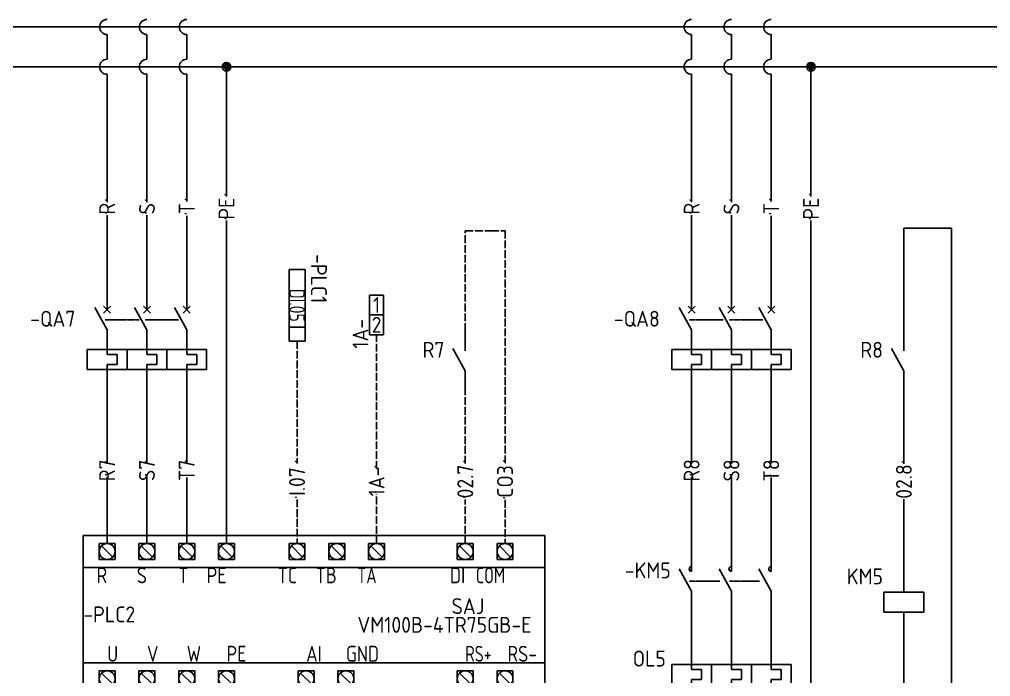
# Model space of a CAD drawing. Header units: millimetres. Extents: x 67033 to 212947, y 35102 to 335921.
# Drawn here: x 78043 to 79534, y 167811 to 168821 of the extents above; entities that cross this region are included whole.
import ezdxf
from ezdxf.enums import TextEntityAlignment as Align

# ---------------------------------------------------------------- set-up
doc = ezdxf.new("R2010")
doc.units = ezdxf.units.MM
doc.linetypes.add('ACAD_ISO02W100', pattern=[15, 12, -3])
doc.linetypes.add('DASHED', pattern=[0.75, 0.5, -0.25])
for name, color, linetype in [('LINK', 9, 'DASHED'), ('MISC', 2, 'Continuous'), ('RED_2.5mm^2', 1, 'Continuous'), ('SYMS', 7, 'Continuous'), ('TAGS', 51, 'Continuous'), ('TERMS', 4, 'Continuous')]:
    doc.layers.add(name, color=color, linetype=linetype)
doc.styles.add('WD_IEC', font='isocp2.shx', dxfattribs={"width": 0.9, "height": 4})

# ---------------------------------------------------------------- blocks, each defined once
blk = doc.blocks.new('VCB11TH')
for p, q in [((0, 7.5), (0, 2.5)), ((0, -2.5), (-3.12, 3.12)), ((-0.88, 3.38), (0.88, 1.62)), ((-0.88, 1.62), (0.88, 3.38)), ((0, -2.5), (0, -8.75)), ((0, -8.75), (2.5, -8.75)), ((2.5, -8.75), (2.5, -11.25)), ((0, -11.25), (0, -12.5)), ((2.5, -11.25), (0, -11.25)), ((0, -12.5), (0, -17.5))]:
    blk.add_line(p, q)
blk.add_lwpolyline([(-5, -7.5), (-5, -12.5), (5, -12.5), (5, -7.5)], close=True)
at = {"style": 'WD_IEC'}
for tag, p in [('INST', (-8, 5.25)), ('LOC', (-8, 1.75)), ('TAG1', (-8, -1.75)), ('RATING1', (-8, -6.35)), ('DESC1', (-8, -14.35)), ('DESC2', (-8, -17.85)), ('DESC3', (-8, -21.35))]:
    blk.add_attdef(tag, text='', height=2.5, dxfattribs=at).set_placement(p, align=Align.RIGHT)
at = {"style": 'WD_IEC', "flags": 1}
for tag, p, height in [('X2TERM01', (0, 7.5), 0.32), ('MFG', (2.75, 6.5), 1.5), ('CAT', (2.75, 4), 1.5), ('X4LINK', (-2, 0), 0.32), ('X1LINK', (-0.5, 0), 0.32), ('COMMON', (-3.75, -8.75), 1), ('ASSYCODE', (1, -14), 1), ('FAMILY', (1, -15.5), 1), ('CATDESC', (1, -17), 1), ('X8TERM02', (0, -17.5), 0.32)]:
    blk.add_attdef(tag, p, '', height=height, dxfattribs=at)
at = {"style": 'WD_IEC'}
blk.add_attdef('TERM01', text='', height=2, rotation=90, dxfattribs=at).set_placement((-1, 7.5), align=Align.RIGHT)
at = {"lineweight": 15, "style": 'WD_IEC'}
blk.add_attdef('XREF', text='', height=2.5, dxfattribs=at).set_placement((-8, -10.35), align=Align.RIGHT)
at = {"style": 'WD_IEC'}
blk.add_attdef('TERM02', (-1, -17.5), '', height=2, rotation=90, dxfattribs=at)
blk = doc.blocks.new('VCB21TH')
for p, q in [((0, 7.5), (0, 2.5)), ((0, -2.5), (-3.12, 3.12)), ((-0.88, 3.38), (0.88, 1.62)), ((-0.88, 1.62), (0.88, 3.38)), ((0, -2.5), (0, -8.75)), ((0, -8.75), (2.5, -8.75)), ((2.5, -8.75), (2.5, -11.25)), ((0, -11.25), (0, -12.5)), ((2.5, -11.25), (0, -11.25)), ((0, -12.5), (0, -17.5))]:
    blk.add_line(p, q)
blk.add_lwpolyline([(-5, -7.5), (-5, -12.5), (5, -12.5), (5, -7.5)], close=True)
at = {"style": 'WD_IEC'}
for tag, p in [('INST', (-8, 5.25)), ('LOC', (-8, 1.75)), ('TAG2', (-8, -1.75)), ('DESC1', (-8, -14.35)), ('DESC2', (-8, -17.85)), ('DESC3', (-8, -21.35))]:
    blk.add_attdef(tag, text='', height=2.5, dxfattribs=at).set_placement(p, align=Align.RIGHT)
at = {"style": 'WD_IEC', "flags": 1}
for tag, p, height in [('X2TERM01', (0, 7.5), 0.32), ('X4LINK', (-2, 0), 0.32), ('X1LINK', (-0.5, 0), 0.32), ('CONTACT', (-5, -7.5), 1), ('FAMILY', (1, -15.5), 1), ('X8TERM02', (0, -17.5), 0.32)]:
    blk.add_attdef(tag, p, '', height=height, dxfattribs=at)
at = {"style": 'WD_IEC'}
blk.add_attdef('TERM01', text='', height=2, rotation=90, dxfattribs=at).set_placement((-1, 7.5), align=Align.RIGHT)
at = {"style": 'WD_IEC', "flags": 1}
blk.add_attdef('RATING1', text='', height=2.5, dxfattribs=at).set_placement((-8, -6.35), align=Align.RIGHT)
at = {"lineweight": 15, "style": 'WD_IEC'}
blk.add_attdef('XREF', text='', height=2.5, dxfattribs=at).set_placement((-8, -10.35), align=Align.RIGHT)
at = {"style": 'WD_IEC'}
blk.add_attdef('TERM02', (-1, -17.5), '', height=2, rotation=90, dxfattribs=at)
blk = doc.blocks.new('VT0_LGENERIC')
at = {"style": 'WD_IEC'}
blk.add_attdef('COLOR', text='', height=2.5, rotation=90, dxfattribs=at).set_placement((0, 0), align=Align.MIDDLE_CENTER)
at = {"style": 'WD_IEC', "flags": 1}
for tag, p in [('X2TERM01', (0, 4)), ('X8TERM01', (0, -4))]:
    blk.add_attdef(tag, p, '', height=0.16, rotation=90, dxfattribs=at)
at = {"style": 'WD_IEC'}
for tag, p in [('X2_TINY_DOT_DONT_REMOVE', (0, 4)), ('X8_TINY_DOT_DONT_REMOVE', (0, -4))]:
    blk.add_attdef(tag, p, '', height=0.0001, rotation=90, dxfattribs=at)
blk = doc.blocks.new('WDDOT')
for radius in [0.72, 0.449, 0.223]:
    blk.add_circle((0, 0), radius)
blk = doc.blocks.new('PLCIO80M1761-L16AWA')
for p, q in [((110, 20), (-6, 20)), ((-6, 20), (-6, 12)), ((110, 12), (110, 20)), ((-2, 18), (2, 18)), ((-2, 14), (-2, 18)), ((-1.41, 17.41), (1.41, 14.59)), ((2, 18), (2, 14)), ((8, 18), (12, 18)), ((8, 14), (8, 18)), ((8.59, 17.41), (11.41, 14.59)), ((12, 18), (12, 14)), ((18, 18), (22, 18)), ((18, 14), (18, 18)), ((18.59, 17.41), (21.41, 14.59)), ((22, 18), (22, 14)), ((28, 18), (32, 18)), ((28, 14), (28, 18)), ((28.59, 17.41), (31.41, 14.59)), ((32, 18), (32, 14)), ((45.72, 18), (49.72, 18)), ((45.72, 18), (49.72, 18)), ((45.72, 14), (45.72, 18)), ((45.72, 14), (45.72, 18)), ((46.3, 17.41), (49.13, 14.59)), ((49.72, 18), (49.72, 14)), ((49.72, 18), (49.72, 14)), ((55.72, 18), (59.72, 18)), ((55.72, 14), (55.72, 18)), ((56.3, 17.41), (59.13, 14.59)), ((59.72, 18), (59.72, 14)), ((65.72, 18), (69.72, 18)), ((65.72, 14), (65.72, 18)), ((66.3, 17.41), (69.13, 14.59)), ((69.72, 18), (69.72, 14)), ((88, 18), (92, 18)), ((88, 14), (88, 18)), ((88.59, 17.41), (91.41, 14.59)), ((92, 18), (92, 14)), ((98, 18), (102, 18)), ((98, 14), (98, 18)), ((98.59, 17.41), (101.41, 14.59)), ((102, 18), (102, 14)), ((2, 14), (-2, 14)), ((12, 14), (8, 14)), ((22, 14), (18, 14)), ((32, 14), (28, 14)), ((49.72, 14), (45.72, 14)), ((49.72, 14), (45.72, 14)), ((59.72, 14), (55.72, 14)), ((69.72, 14), (65.72, 14)), ((92, 14), (88, 14)), ((102, 14), (98, 14)), ((-6, 12), (110, 12)), ((-6, -12), (-6, 12)), ((110, 12), (110, -12)), ((-6, -12), (-6, -20)), ((-4, -12), (-6, -12)), ((108, -12), (-4, -12)), ((110, -12), (108, -12)), ((110, -20), (110, -12)), ((-2, -18), (-2, -14)), ((-2, -14), (2, -14)), ((-1.41, -14.59), (1.41, -17.41)), ((2, -14), (2, -18)), ((8, -18), (8, -14)), ((8, -18), (8, -14)), ((8, -14), (12, -14)), ((8, -14), (12, -14)), ((8.59, -14.59), (11.41, -17.41)), ((12, -14), (12, -18)), ((12, -14), (12, -18)), ((18, -18), (18, -14)), ((18, -18), (18, -14)), ((18, -14), (22, -14)), ((18, -14), (22, -14)), ((18.59, -14.59), (21.41, -17.41)), ((22, -14), (22, -18)), ((22, -14), (22, -18)), ((28, -18), (28, -14)), ((28, -18), (28, -14)), ((28, -14), (32, -14)), ((28, -14), (32, -14)), ((28.59, -14.59), (31.41, -17.41)), ((32, -14), (32, -18)), ((32, -14), (32, -18)), ((48, -18), (48, -14)), ((48, -18), (48, -14)), ((48, -14), (52, -14)), ((48, -14), (52, -14)), ((48.59, -14.59), (51.41, -17.41)), ((52, -14), (52, -18)), ((52, -14), (52, -18)), ((58, -18), (58, -14)), ((58, -18), (58, -14)), ((58, -14), (62, -14)), ((58, -14), (62, -14)), ((58.59, -14.59), (61.41, -17.41)), ((62, -14), (62, -18)), ((62, -14), (62, -18)), ((88, -18), (88, -14)), ((88, -18), (88, -14)), ((88, -14), (92, -14)), ((88, -14), (92, -14)), ((88.59, -14.59), (91.41, -17.41)), ((92, -14), (92, -18)), ((92, -14), (92, -18)), ((98, -18), (98, -14)), ((98, -18), (98, -14)), ((98, -14), (102, -14)), ((98, -14), (102, -14)), ((98.59, -14.59), (101.41, -17.41)), ((102, -14), (102, -18)), ((102, -14), (102, -18)), ((2, -18), (-2, -18)), ((12, -18), (8, -18)), ((12, -18), (8, -18)), ((22, -18), (18, -18)), ((22, -18), (18, -18)), ((32, -18), (28, -18)), ((32, -18), (28, -18)), ((52, -18), (48, -18)), ((52, -18), (48, -18)), ((62, -18), (58, -18)), ((62, -18), (58, -18)), ((92, -18), (88, -18)), ((92, -18), (88, -18)), ((102, -18), (98, -18)), ((102, -18), (98, -18)), ((-6, -20), (110, -20))]:
    blk.add_line(p, q)
for centre in [(0, 16), (10, 16), (20, 16), (30, 16), (47.72, 16), (57.72, 16), (67.72, 16), (90, 16), (100, 16), (0, -16), (10, -16), (20, -16), (30, -16), (50, -16), (60, -16), (90, -16), (100, -16)]:
    blk.add_circle(centre, 2)
at = {"style": 'WD_IEC', "width": 0.9}
for tag, p in [('DESCA15', (-0.75, 31.96)), ('DESCB15', (2.75, 31.96)), ('DESCA16', (7.25, 31.96)), ('DESCB16', (10.75, 31.96)), ('DESCA18', (23.25, 31.96)), ('DESCB18', (26.75, 31.96)), ('DESCA20', (39.25, 31.96)), ('DESCB20', (42.75, 31.96))]:
    blk.add_attdef(tag, p, '', height=2, rotation=90, dxfattribs=at)
for tag, p in [('TERM15', (1, 18.62)), ('TERM16', (11, 18.62)), ('TERM17', (21, 18.62)), ('TERM18', (31, 18.62)), ('TERM19', (48.72, 18.62)), ('TERM20', (58.72, 18.62)), ('TERM21', (68.72, 18.62)), ('TERM22', (91, 18.62)), ('TERM23', (101, 18.62))]:
    blk.add_attdef(tag, text='', height=2, rotation=90, dxfattribs=at).set_placement(p, align=Align.TOP_LEFT)
at = {"style": 'WD_IEC', "flags": 1}
for tag, p in [('X2TERM15', (0, 18)), ('X2TERM16', (10, 18)), ('X2TERM17', (20, 18)), ('X2TERM18', (30, 18)), ('X2TERM19', (47.72, 18)), ('X2TERM20', (57.72, 18)), ('X2TERM21', (67.72, 18)), ('X2TERM22', (90, 18)), ('X2TERM23', (100, 18)), ('X8TERM01', (0, -18)), ('X8TERM02', (10, -18)), ('X8TERM03', (20, -18)), ('X8TERM04', (30, -18)), ('X8TERM05', (50, -18)), ('X8TERM06', (60, -18)), ('X8TERM07', (90, -18)), ('X8TERM08', (100, -18))]:
    blk.add_attdef(tag, p, '', height=0.25, rotation=90, dxfattribs=at)
at = {"style": 'WD_IEC'}
for tag, width, p in [('TAGA15', 0.9, (0, 10)), ('TAGA16', 0.9, (10, 10)), ('TERMDESC17', 0.9, (20.44, 9.33)), ('TAGA18', 0.9, (30, 10)), ('TERMDESC19', 0.9, (47.72, 10)), ('TAGA20', 0.9, (57.72, 10)), ('TERMDESC21', 0.8, (67.72, 10)), ('TAGA22', 0.9, (90, 10)), ('TERMDESC23', 0.8, (100, 10))]:
    blk.add_attdef(tag, text='', height=4, dxfattribs=dict(at, width=width)).set_placement(p, align=Align.MIDDLE_RIGHT)
for tag, height, width, p in [('INST', 2.5, 0.8, (-21.48, 3.94)), ('LOC', 2.5, 0.8, (-21.48, -2.78)), ('MFG', 1.25, 0.8, (-21.48, -4.78)), ('CAT', 1.25, 0.9, (-21.48, -6.53)), ('DESC', 1.25, 0.8, (-21.48, -13.31))]:
    blk.add_attdef(tag, text='', height=height, dxfattribs=dict(at, width=width)).set_placement(p, align=Align.CENTER)
at = {"style": 'WD_IEC', "width": 0.8}
blk.add_attdef('WDTAGALT', (-27.48, 0.86), '', height=2.5, dxfattribs=at)
at = {"style": 'WD_IEC'}
for tag, p in [('LINE1', (90.69, 0.25)), ('TAG1', (0.53, -1.82)), ('LINE2', (93.99, -3))]:
    blk.add_attdef(tag, text='', height=4, dxfattribs=at).set_placement(p, align=Align.CENTER)
at = {"linetype": 'Continuous', "style": 'WD_IEC', "flags": 9}
for tag, p in [('ASSYCODE', (-17.8, -4.64)), ('FAMILY', (-17.79, -5.03))]:
    blk.add_attdef(tag, text='', height=0.16, dxfattribs=at).set_placement(p, align=Align.CENTER)
at = {"style": 'WD_IEC'}
for tag, width, p in [('TAGA01', 0.9, (0, -9.72)), ('TAGA02', 0.9, (10, -9.72)), ('TAGA03', 0.9, (20, -9.72)), ('TAGA04', 0.9, (30, -9.72)), ('TAGA05', 0.9, (50, -9.72)), ('TAGA06', 0.9, (60, -9.72)), ('TERMDESC07', 0.8, (90, -9.72)), ('TAGA08', 0.9, (100.6, -9.72))]:
    blk.add_attdef(tag, text='', height=4, dxfattribs=dict(at, width=width)).set_placement(p, align=Align.MIDDLE_LEFT)
at = {"style": 'WD_IEC', "width": 0.9}
for tag, p in [('TERM01', (1, -18.46)), ('TERM02', (11, -18.52)), ('TERM03', (21, -18.52)), ('TERM04', (31, -18.52)), ('TERM05', (51, -18.52)), ('TERM06', (61, -18.52)), ('TERM07', (91, -18.52)), ('TERM08', (101, -18.52))]:
    blk.add_attdef(tag, text='', height=2, rotation=90, dxfattribs=at).set_placement(p, align=Align.TOP_RIGHT)
for tag, p in [('DESCA01', (-0.75, -32.04)), ('DESCB01', (2.75, -32.04)), ('DESCA02', (7.25, -32.04)), ('DESCB02', (10.75, -32.04)), ('DESCA03', (15.25, -32.04)), ('DESCB03', (18.75, -32.04)), ('DESCA04', (23.25, -32.04)), ('DESCB04', (26.75, -32.04)), ('DESCA05', (31.25, -32.04)), ('DESCB05', (34.75, -32.04)), ('DESCA06', (39.25, -32.04)), ('DESCB06', (42.75, -32.04)), ('DESCA08', (55.25, -32.04)), ('DESCB08', (58.75, -32.04))]:
    blk.add_attdef(tag, text='', height=2, rotation=90, dxfattribs=at).set_placement(p, align=Align.RIGHT)
blk = doc.blocks.new('VSP1001')
for p, q in [((1.75, 5), (-1.75, 5)), ((-1.75, 5), (-1.75, -5)), ((1.75, -5), (1.75, 5)), ((1.75, 0), (-1.75, 0)), ((-1.75, -5), (1.75, -5))]:
    blk.add_line(p, q)
at = {"linetype": 'Continuous', "style": 'WD_IEC', "width": 0.9, "flags": 8}
blk.add_attdef('TERMDESC01', (-1, 6), '', height=2, rotation=90, dxfattribs=at)
blk.add_attdef('X2WIRE01', text='', height=2, rotation=90, dxfattribs=at).set_placement((1, 6), align=Align.TOP_LEFT)
at = {"style": 'WD_IEC'}
for tag, p in [('INST', (-4, 5)), ('LOC', (-4, 2)), ('TAG1', (-4, -1)), ('DESC1', (-4, -4.1)), ('DESC2', (-4, -7.85)), ('DESC3', (-4, -11.6))]:
    blk.add_attdef(tag, text='', height=2.5, dxfattribs=at).set_placement(p, align=Align.RIGHT)
at = {"style": 'WD_IEC', "width": 0.9, "flags": 1}
for tag, p in [('X2TERM01', (0, 5)), ('ACE_FLAG', (-0.5, 4.5)), ('CAT', (-0.96, 0.48)), ('MFG', (-0.88, 1.65)), ('ASSYCODE', (-1.03, -0.58)), ('FAMILY', (-1.03, -1.66)), ('X8TERM02', (0, -5))]:
    blk.add_attdef(tag, p, '', height=0.25, dxfattribs=at)
at = {"style": 'WD_IEC'}
for tag, p in [('TERM01', (0, 2.5)), ('TERM02', (0, -2.5))]:
    blk.add_attdef(tag, text='', height=2, dxfattribs=at).set_placement(p, align=Align.MIDDLE_CENTER)
at = {"linetype": 'Continuous', "style": 'WD_IEC', "width": 0.9, "flags": 8}
blk.add_attdef('TERMDESC02', text='', height=2, rotation=90, dxfattribs=at).set_placement((-1, -6), align=Align.RIGHT)
blk.add_attdef('X8WIRE02', text='', height=2, rotation=90, dxfattribs=at).set_placement((1, -6), align=Align.TOP_RIGHT)
blk = doc.blocks.new('PLCIOI1TV')
for p, q in [((-2, 9), (-2, -9)), ((-2, 9), (2, 9)), ((2, 9), (2, -9)), ((-2, 5.5), (2, 5.5)), ((-2, -9), (2, -9))]:
    blk.add_line(p, q)
at = {"style": 'WD_IEC', "width": 0.9}
blk.add_attdef('TERMDESC01', text='', height=2, rotation=90, dxfattribs=at).set_placement((2.25, 10), align=Align.TOP_LEFT)
at = {"style": 'WD_IEC', "width": 0.8}
for tag, height, p in [('TERM01', 2, (0, 7.25)), ('TAGA01', 2.5, (0, 0))]:
    blk.add_attdef(tag, text='', height=height, rotation=90, dxfattribs=at).set_placement(p, align=Align.MIDDLE)
for tag, p in [('INST', (-3.5, 6.5)), ('LOC', (-3.5, 3))]:
    blk.add_attdef(tag, text='', height=2.5, dxfattribs=at).set_placement(p, align=Align.RIGHT)
at = {"style": 'WD_IEC', "flags": 1}
blk.add_attdef('X2TERM01', text='', height=0.25, rotation=90, dxfattribs=at).set_placement((0, 9), align=Align.RIGHT)
at = {"style": 'WD_IEC', "width": 0.9}
blk.add_attdef('LINE1', text='', height=2.5, rotation=90, dxfattribs=at).set_placement((4.41, 1), align=Align.CENTER)
blk.add_attdef('LINE2', text='', height=2.5, rotation=90, dxfattribs=at).set_placement((5.02, 1), align=Align.TOP_CENTER)
at = {"style": 'WD_IEC'}
for tag, p in [('TAG1', (-3.5, -0.5)), ('XREF', (-3.5, -4.5))]:
    blk.add_attdef(tag, text='', height=2.5, dxfattribs=at).set_placement(p, align=Align.RIGHT)
at = {"linetype": 'Continuous', "style": 'WD_IEC', "flags": 9}
for tag, p in [('ASSYCODE', (-2.39, -1.18)), ('FAMILY', (-2.39, -7.68))]:
    blk.add_attdef(tag, text='', height=0.16, rotation=90, dxfattribs=at).set_placement(p, align=Align.CENTER)
at = {"style": 'WD_IEC'}
for tag, width, p in [('MFG', 0.8, (-7, -20)), ('DESC', 0.8, (-4, -20)), ('DESCA01', 0.9, (-0.5, -20)), ('DESCB01', 0.9, (2.5, -20)), ('DESCC01', 0.9, (5.5, -20)), ('DESCD01', 0.9, (8.5, -20)), ('DESCE01', 0.9, (11.5, -20)), ('CAT', 0.9, (-7, -27))]:
    blk.add_attdef(tag, text='', height=2.5, rotation=90, dxfattribs=dict(at, width=width)).set_placement(p, align=Align.RIGHT)
blk = doc.blocks.new('VCR21')
for p, q in [((0, 7.5), (0, 2.5)), ((0, -2.5), (-3.12, 3.12)), ((0, -2.5), (0, -7.5))]:
    blk.add_line(p, q)
at = {"style": 'WD_IEC'}
for tag, p in [('INST', (-5.25, 6.75)), ('LOC', (-5.25, 3.75)), ('TAG2', (-5.25, 0.75)), ('XREF', (-5.25, -3.75)), ('DESC1', (-5.25, -6.75)), ('DESC2', (-5.25, -9.75)), ('DESC3', (-5.25, -12.75))]:
    blk.add_attdef(tag, text='', height=2.5, dxfattribs=at).set_placement(p, align=Align.RIGHT)
at = {"style": 'WD_IEC', "flags": 1}
for tag, p, height in [('X2TERM01', (0, 7.5), 0.32), ('X4LINK', (-2.75, 0), 0.32), ('X1LINK', (-0.5, 0), 0.32), ('CONTACT', (4, -3.5), 1), ('FAMILY', (4, -5), 1), ('COMMON', (5.25, -4.75), 1), ('X8TERM02', (0, -7.5), 0.32)]:
    blk.add_attdef(tag, p, '', height=height, dxfattribs=at)
at = {"style": 'WD_IEC'}
blk.add_attdef('TERM01', text='', height=2, rotation=90, dxfattribs=at).set_placement((-1, 7.5), align=Align.RIGHT)
blk.add_attdef('TERM02', (-1, -7.5), '', height=2, rotation=90, dxfattribs=at)
blk = doc.blocks.new('VMS21P')
for p, q in [((0, 7.5), (0, 2.5)), ((0, -2.5), (-3.12, 3.12)), ((0, -2.5), (0, -7.5))]:
    blk.add_line(p, q)
blk.add_arc((0, 3.12), 0.625, 90, 270)
at = {"style": 'WD_IEC'}
for tag, p in [('INST', (-5.25, 6.75)), ('LOC', (-5.25, 3.75)), ('TAG2', (-5.25, 0.75)), ('XREF', (-5.25, -3.75)), ('DESC1', (-5.25, -6.75)), ('DESC2', (-5.25, -9.75)), ('DESC3', (-5.25, -12.75))]:
    blk.add_attdef(tag, text='', height=2.5, dxfattribs=at).set_placement(p, align=Align.RIGHT)
at = {"style": 'WD_IEC', "flags": 1}
for tag, p, height in [('X2TERM01', (0, 7.5), 0.32), ('X4LINK', (-2.91, 0), 0.32), ('X1LINK', (-0.5, 0), 0.32), ('CONTACT', (4, -3.5), 1), ('FAMILY', (4, -5), 1), ('X8TERM02', (0, -7.5), 0.32)]:
    blk.add_attdef(tag, p, '', height=height, dxfattribs=at)
at = {"style": 'WD_IEC'}
blk.add_attdef('TERM01', text='', height=2, rotation=90, dxfattribs=at).set_placement((-1, 7.5), align=Align.RIGHT)
blk.add_attdef('TERM02', (-1, -7.5), '', height=2, rotation=90, dxfattribs=at)
blk = doc.blocks.new('VOL1')
for p, q in [((0, 7.5), (0, 1.25)), ((-5, 2.5), (-5, -2.5)), ((5, 2.5), (-5, 2.5)), ((5, -2.5), (5, 2.5)), ((0, 1.25), (2.5, 1.25)), ((2.5, 1.25), (2.5, -1.25)), ((0, -1.25), (0, -7.5)), ((2.5, -1.25), (0, -1.25)), ((-5, -2.5), (5, -2.5))]:
    blk.add_line(p, q)
at = {"style": 'WD_IEC'}
for tag, p in [('INST', (-6.5, 9)), ('LOC', (-6.5, 5.5)), ('TAG1', (-6.5, 2)), ('RATING1', (-6.5, -2.5)), ('XREF', (-6.5, -6.5)), ('DESC1', (-6.5, -10.35)), ('DESC2', (-6.5, -13.85)), ('DESC3', (-6.5, -17.35))]:
    blk.add_attdef(tag, text='', height=2.5, dxfattribs=at).set_placement(p, align=Align.RIGHT)
at = {"style": 'WD_IEC', "flags": 1}
for tag, p, height in [('X2TERM01', (0, 7.5), 0.32), ('MFG', (2.75, 6.5), 1.5), ('CAT', (2.75, 4), 1.5), ('X4LINK', (-5, 0), 0.32), ('X1LINK', (5, 0), 0.32), ('ASSYCODE', (1, -4), 1), ('FAMILY', (1, -5.5), 1), ('X8TERM02', (0, -7.5), 0.32), ('CATDESC', (1, -7), 1)]:
    blk.add_attdef(tag, p, '', height=height, dxfattribs=at)
at = {"style": 'WD_IEC'}
blk.add_attdef('TERM01', text='', height=2, rotation=90, dxfattribs=at).set_placement((-1, 7.5), align=Align.RIGHT)
blk.add_attdef('TERM02', (-1, -7.5), '', height=2, rotation=90, dxfattribs=at)
blk = doc.blocks.new('VOL2')
for p, q in [((0, 7.5), (0, 1.25)), ((-5, 2.5), (-5, -2.5)), ((5, 2.5), (-5, 2.5)), ((5, -2.5), (5, 2.5)), ((0, 1.25), (2.5, 1.25)), ((2.5, 1.25), (2.5, -1.25)), ((0, -1.25), (0, -7.5)), ((2.5, -1.25), (0, -1.25)), ((-5, -2.5), (5, -2.5))]:
    blk.add_line(p, q)
at = {"style": 'WD_IEC'}
for tag, p in [('INST', (-6.5, 9)), ('LOC', (-6.5, 5.5)), ('TAG2', (-6.5, 2)), ('RATING1', (-6.5, -2.5)), ('XREF', (-6.5, -6.5)), ('DESC1', (-6.5, -10.35)), ('DESC2', (-6.5, -13.85)), ('DESC3', (-6.5, -17.35))]:
    blk.add_attdef(tag, text='', height=2.5, dxfattribs=at).set_placement(p, align=Align.RIGHT)
at = {"style": 'WD_IEC', "flags": 1}
for tag, p, height in [('X2TERM01', (0, 7.5), 0.32), ('X4LINK', (-5, 0), 0.32), ('X1LINK', (5, 0), 0.32), ('FAMILY', (1, -5.5), 1), ('X8TERM02', (0, -7.5), 0.32)]:
    blk.add_attdef(tag, p, '', height=height, dxfattribs=at)
at = {"style": 'WD_IEC'}
blk.add_attdef('TERM01', text='', height=2, rotation=90, dxfattribs=at).set_placement((-1, 7.5), align=Align.RIGHT)
blk.add_attdef('TERM02', (-1, -7.5), '', height=2, rotation=90, dxfattribs=at)
blk = doc.blocks.new('VMS1')
for p, q in [((0, 2.5), (0, 7.5)), ((0, -2.5), (0, -7.5))]:
    blk.add_line(p, q)
blk.add_lwpolyline([(-5, 2.5), (-5, -2.5), (5, -2.5), (5, 2.5)], close=True)
at = {"style": 'WD_IEC'}
for tag, p in [('INST', (-5.25, 10.5)), ('LOC', (-5.25, 7.5)), ('TAG1', (-5.25, 4.5)), ('DESC1', (-5.25, -6.85)), ('DESC2', (-5.25, -9.85)), ('DESC3', (-5.25, -12.85))]:
    blk.add_attdef(tag, text='', height=2.5, dxfattribs=at).set_placement(p, align=Align.RIGHT)
at = {"style": 'WD_IEC', "flags": 1}
for tag, p, height in [('X2TERM01', (0, 7.5), 0.32), ('X4LINK', (-5, 0), 0.32), ('X1LINK', (5, 0), 0.32), ('ASSYCODE', (1, -4), 1), ('FAMILY', (1, -5.5), 1), ('X8TERM02', (0, -7.5), 0.32), ('CATDESC', (1, -7), 1)]:
    blk.add_attdef(tag, p, '', height=height, dxfattribs=at)
at = {"style": 'WD_IEC'}
blk.add_attdef('TERM01', text='', height=2, rotation=90, dxfattribs=at).set_placement((-1, 7.5), align=Align.RIGHT)
at = {"style": 'WD_IEC', "flags": 9}
for tag, p in [('MFG', (-6, 1)), ('CAT', (-6, -1.5))]:
    blk.add_attdef(tag, text='', height=1.5, dxfattribs=at).set_placement(p, align=Align.RIGHT)
at = {"style": 'WD_IEC'}
blk.add_attdef('TERM02', (-1, -7.5), '', height=2, rotation=90, dxfattribs=at)
at = {"lineweight": 9, "style": 'WD_IEC'}
for tag, p in [('NO', (-5.5, -16.5)), ('NC', (-5.5, -19.5))]:
    blk.add_attdef(tag, text='', height=2.5, dxfattribs=at).set_placement(p, align=Align.TOP_RIGHT)
for tag, p in [('XREFNO', (-4, -16.5)), ('XREFNC', (-4, -19.5))]:
    blk.add_attdef(tag, text='', height=2.5, dxfattribs=at).set_placement(p, align=Align.TOP_LEFT)

msp = doc.modelspace()

# ---------------------------------------------------------------- linework, layer by layer
at = {"layer": 'LINK'}
for points in [[(78175, 168359.3), (78226.9, 168359.3)], [(78236.1, 168359.3), (78288, 168359.3)], [(79072.1, 168359.3), (79124.1, 168359.3)], [(79133.2, 168359.3), (79185.1, 168359.3)], [(79072.1, 167957.5), (79118.5, 167957.5)], [(79133.2, 167957.5), (79179.6, 167957.5)], [(79105.7, 167814.4), (79105.7, 167814.4)], [(79166.8, 167814.4), (79166.8, 167814.4)]]:
    msp.add_lwpolyline(points, dxfattribs=at)
at = {"layer": 'RED_2.5mm^2', "color": 5}
for p, q in [((76750.4, 168809), (80859.7, 168809)), ((79401, 167879.6), (79401, 167773))]:
    msp.add_line(p, q, dxfattribs=at)
at = {"layer": 'RED_2.5mm^2'}
for p, q in [((78178, 168759.6), (78178, 168797.4)), ((78239.1, 168759.6), (78239.1, 168797.4)), ((78300.2, 168759.6), (78300.2, 168797.4)), ((79075.2, 168759.6), (79075.2, 168797.4)), ((79136.3, 168759.6), (79136.3, 168797.4)), ((79197.4, 168759.6), (79197.4, 168797.4)), ((78178, 168539.9), (78178, 168736.3)), ((78239.1, 168539.9), (78239.1, 168736.3)), ((78300.2, 168540.8), (78300.2, 168736.3)), ((79075.2, 168539.9), (79075.2, 168736.3)), ((79136.3, 168539.9), (79136.3, 168736.3)), ((79197.4, 168540.8), (79197.4, 168736.3)), ((78178, 168520), (78178, 168405.1)), ((78239.1, 168520), (78239.1, 168405.1)), ((78300.2, 168519), (78300.2, 168405.1)), ((79075.2, 168520), (79075.2, 168405.1)), ((79136.3, 168520), (79136.3, 168405.1)), ((79197.4, 168519), (79197.4, 168405.1)), ((79473.9, 168499.8), (79401, 168499.8)), ((79401, 168499.8), (79401, 168342.1)), ((79473.9, 167348), (79473.9, 168499.8)), ((78178, 168252.4), (78178, 168137.8)), ((78239.1, 168252.4), (78239.1, 168137.8)), ((78300.2, 168252.4), (78300.2, 168138.8)), ((79075.2, 168252.4), (79075.2, 168137.8)), ((79136.3, 168252.4), (79136.3, 168137.8)), ((79197.4, 168252.4), (79197.4, 168138.8)), ((79401, 168250.5), (79401, 168137.8)), ((78178, 168117.9), (78178, 168015.6)), ((78239.1, 168117.9), (78239.1, 168015.6)), ((78300.2, 168117), (78300.2, 168015.6)), ((79075.2, 168117.9), (79075.2, 168003.3)), ((79136.3, 168117.9), (79136.3, 168003.3)), ((79197.4, 168117), (79197.4, 168003.3)), ((79401, 168083.8), (79401, 167971.2)), ((79075.2, 167911.7), (79075.2, 167860.2)), ((79136.3, 167911.7), (79136.3, 167860.2)), ((79197.4, 167911.7), (79197.4, 167860.2))]:
    msp.add_line(p, q, dxfattribs=at)
at = {"layer": 'RED_2.5mm^2', "color": 2}
for p, q in [((76750.4, 168747.9), (80859.7, 168747.9)), ((78361.3, 168548.4), (78361.3, 168747.9)), ((79258.4, 168548.4), (79258.4, 168747.9)), ((78361.3, 168015.6), (78361.3, 168511.5)), ((79258.4, 167633.5), (79258.4, 168511.5))]:
    msp.add_line(p, q, dxfattribs=at)
at = {"layer": 'RED_2.5mm^2', "linetype": 'ACAD_ISO02W100'}
for p, q in [((78727.7, 168496), (78767.4, 168496)), ((78727.7, 168342.1), (78727.7, 168496)), ((78767.4, 168496), (78788.8, 168496)), ((78788.8, 168496), (78788.8, 168139.1)), ((78591.6, 168130.5), (78591.6, 168336.2)), ((78469.5, 168326.6), (78469.5, 168138.4)), ((78727.7, 168138.4), (78727.7, 168250.5)), ((78469.5, 168083.3), (78469.5, 168015.6)), ((78591.6, 168015.6), (78591.6, 168091.1)), ((78727.7, 168015.6), (78727.7, 168083.3)), ((78788.8, 168082.6), (78788.8, 168015.6))]:
    msp.add_line(p, q, dxfattribs=at)
at = {"layer": 'RED_2.5mm^2'}
for centre in [(78178, 168809), (78239.1, 168809), (78300.2, 168809), (79075.2, 168809), (79136.3, 168809), (79197.4, 168809), (78178, 168747.9), (78239.1, 168747.9), (78300.2, 168747.9), (79075.2, 168747.9), (79136.3, 168747.9), (79197.4, 168747.9)]:
    msp.add_arc(centre, 11.6, 90, 270, dxfattribs=at)

# ---------------------------------------------------------------- block references
ref = msp.add_blockref('PLCIO80M1761-L16AWA', (78178, 167905.6), dxfattribs=dict(xscale=6.107617336975006, yscale=6.107617336975006, zscale=6.107617336975006))
ref.add_attrib('LINE1', 'SAJ', dxfattribs={"color": 2, "height": 24.43, "style": 'WD_IEC'}).set_placement((78731.9, 167907.2), align=Align.CENTER)
ref.add_attrib('LINE2', 'VM100B-4TR75GB-E', dxfattribs={"color": 2, "height": 24.43, "style": 'WD_IEC'}).set_placement((78695.7, 167878.4), align=Align.CENTER)
ref.add_attrib('TAG1', '-PLC2', dxfattribs={"color": 2, "height": 24.43, "style": 'WD_IEC'}).set_placement((78181.3, 167894.5), align=Align.CENTER)
ref.add_attrib('TAGA15', 'R', dxfattribs={"height": 24.4, "style": 'WD_IEC', "width": 0.9}).set_placement((78178, 167966.7), align=Align.MIDDLE_RIGHT)
ref.add_attrib('TAGA16', 'S', dxfattribs={"height": 24.4, "style": 'WD_IEC', "width": 0.9}).set_placement((78239.1, 167966.7), align=Align.MIDDLE_RIGHT)
ref.add_attrib('TAGA01', 'U', dxfattribs={"height": 24.4, "style": 'WD_IEC', "width": 0.9}).set_placement((78178, 167846.2), align=Align.MIDDLE_LEFT)
ref.add_attrib('TAGA02', 'V', dxfattribs={"height": 24.4, "style": 'WD_IEC', "width": 0.9}).set_placement((78239.1, 167846.2), align=Align.MIDDLE_LEFT)
ref.add_attrib('TERMDESC17', 'T', dxfattribs={"height": 24.4, "style": 'WD_IEC', "width": 0.9}).set_placement((78302.9, 167966.7), align=Align.MIDDLE_RIGHT)
ref.add_attrib('TAGA18', 'PE', dxfattribs={"height": 24.43, "style": 'WD_IEC', "width": 0.9}).set_placement((78361.3, 167966.7), align=Align.MIDDLE_RIGHT)
ref.add_attrib('TAGA03', 'W', dxfattribs={"height": 24.4, "style": 'WD_IEC', "width": 0.9}).set_placement((78300.2, 167846.2), align=Align.MIDDLE_LEFT)
ref.add_attrib('TAGA04', 'PE', dxfattribs={"height": 24.43, "style": 'WD_IEC', "width": 0.9}).set_placement((78361.3, 167846.2), align=Align.MIDDLE_LEFT)
ref.add_attrib('TERMDESC19', 'TC', dxfattribs={"height": 24.43, "style": 'WD_IEC', "width": 0.9}).set_placement((78469.5, 167966.7), align=Align.MIDDLE_RIGHT)
ref.add_attrib('TAGA20', 'TB', dxfattribs={"height": 24.43, "style": 'WD_IEC', "width": 0.9}).set_placement((78530.5, 167966.7), align=Align.MIDDLE_RIGHT)
ref.add_attrib('TAGA05', 'AI', dxfattribs={"height": 24.43, "style": 'WD_IEC', "width": 0.9}).set_placement((78483.4, 167846.2), align=Align.MIDDLE_LEFT)
ref.add_attrib('TAGA06', 'GND', dxfattribs={"height": 24.43, "style": 'WD_IEC', "width": 0.9}).set_placement((78544.5, 167846.2), align=Align.MIDDLE_LEFT)
ref.add_attrib('TERMDESC21', 'TA', dxfattribs={"height": 24.43, "style": 'WD_IEC', "width": 0.8}).set_placement((78591.6, 167966.7), align=Align.MIDDLE_RIGHT)
ref.add_attrib('TERMDESC07', 'RS+', dxfattribs={"height": 24.43, "style": 'WD_IEC', "width": 0.8}).set_placement((78727.7, 167846.2), align=Align.MIDDLE_LEFT)
ref.add_attrib('TAGA08', 'RS-', dxfattribs={"height": 24.43, "style": 'WD_IEC', "width": 0.9}).set_placement((78792.5, 167846.2), align=Align.MIDDLE_LEFT)
ref.add_attrib('TAGA22', 'DI', dxfattribs={"height": 24.43, "style": 'WD_IEC', "width": 0.9}).set_placement((78727.7, 167966.7), align=Align.MIDDLE_RIGHT)
ref.add_attrib('TERMDESC23', 'COM', dxfattribs={"height": 24.43, "style": 'WD_IEC', "width": 0.8}).set_placement((78788.8, 167966.7), align=Align.MIDDLE_RIGHT)
at = {"layer": 'SYMS'}
for name, p, xscale, yscale, zscale in [('WDDOT', (78361.3, 168747.9), 9.16142600546251, 9.16142600546251, 9.16142600546251), ('WDDOT', (79258.4, 168747.9), 9.16142600546251, 9.16142600546251, 9.16142600546251), ('VCB21TH', (78239.1, 168359.3), 6.107617336975006, 6.107617336975006, 6.107617336975006), ('VCB21TH', (78300.2, 168359.3), 6.107617336975006, 6.107617336975006, 6.107617336975006), ('VCB21TH', (79136.3, 168359.3), 6.107617336975006, 6.107617336975006, 6.107617336975006), ('VCB21TH', (79197.4, 168359.3), 6.107617336975006, 6.107617336975006, 6.107617336975006), ('VMS21P', (79136.3, 167957.5), 6.107617336975006, 6.107617336975006, 6.107617336975006), ('VMS21P', (79197.4, 167957.5), 6.107617336975006, 6.107617336975006, 6.107617336975006), ('VOL2', (79136.3, 167814.4), 6.107617336975006, 6.107617336975006, 6.107617336975006), ('VOL2', (79197.4, 167814.4), 6.107617336975006, 6.107617336975006, 6.107617336975006)]:
    msp.add_blockref(name, p, dxfattribs=dict(at, xscale=xscale, yscale=yscale, zscale=zscale))
ref = msp.add_blockref('VT0_LGENERIC', (78178, 168529.9), dxfattribs=dict(at, xscale=6.107617336975006, yscale=6.107617336975006, zscale=6.107617336975006))
ref.add_attrib('X8_TINY_DOT_DONT_REMOVE', '.', (78178, 168520), dxfattribs={"layer": 'MISC', "height": 24.4, "rotation": 90, "style": 'WD_IEC'})
ref.add_attrib('X2_TINY_DOT_DONT_REMOVE', '.', (78178, 168539.9), dxfattribs={"layer": 'MISC', "height": 24.4, "rotation": 90, "style": 'WD_IEC'})
ref.add_attrib('COLOR', 'R', dxfattribs={"layer": 'MISC', "height": 24.4, "rotation": 90, "style": 'WD_IEC'}).set_placement((78178, 168529.9), align=Align.MIDDLE_CENTER)
ref = msp.add_blockref('VT0_LGENERIC', (78239.1, 168529.9), dxfattribs=dict(at, xscale=6.107617336975006, yscale=6.107617336975006, zscale=6.107617336975006))
ref.add_attrib('X8_TINY_DOT_DONT_REMOVE', '.', (78239.1, 168520), dxfattribs={"layer": 'MISC', "height": 24.4, "rotation": 90, "style": 'WD_IEC'})
ref.add_attrib('X2_TINY_DOT_DONT_REMOVE', '.', (78239.1, 168539.9), dxfattribs={"layer": 'MISC', "height": 24.4, "rotation": 90, "style": 'WD_IEC'})
ref.add_attrib('COLOR', 'S', dxfattribs={"layer": 'MISC', "height": 24.4, "rotation": 90, "style": 'WD_IEC'}).set_placement((78239.1, 168529.9), align=Align.MIDDLE_CENTER)
ref = msp.add_blockref('VT0_LGENERIC', (78300.2, 168529.9), dxfattribs=dict(at, xscale=6.107617336975006, yscale=6.107617336975006, zscale=6.107617336975006))
ref.add_attrib('X8_TINY_DOT_DONT_REMOVE', '.', (78300.2, 168519), dxfattribs={"layer": 'MISC', "height": 24.4, "rotation": 90, "style": 'WD_IEC'})
ref.add_attrib('X2_TINY_DOT_DONT_REMOVE', '.', (78300.2, 168540.8), dxfattribs={"layer": 'MISC', "height": 24.4, "rotation": 90, "style": 'WD_IEC'})
ref.add_attrib('COLOR', 'T', dxfattribs={"layer": 'MISC', "height": 24.4, "rotation": 90, "style": 'WD_IEC'}).set_placement((78300.2, 168529.9), align=Align.MIDDLE_CENTER)
ref = msp.add_blockref('VT0_LGENERIC', (78361.3, 168529.9), dxfattribs=dict(at, xscale=6.107617336975006, yscale=6.107617336975006, zscale=6.107617336975006))
ref.add_attrib('X8_TINY_DOT_DONT_REMOVE', '.', (78361.3, 168511.5), dxfattribs={"layer": 'MISC', "height": 24.4, "rotation": 90, "style": 'WD_IEC'})
ref.add_attrib('X2_TINY_DOT_DONT_REMOVE', '.', (78361.3, 168548.4), dxfattribs={"layer": 'MISC', "height": 24.4, "rotation": 90, "style": 'WD_IEC'})
ref.add_attrib('COLOR', 'PE', dxfattribs={"layer": 'MISC', "height": 24.43, "rotation": 90, "style": 'WD_IEC'}).set_placement((78361.3, 168529.9), align=Align.MIDDLE_CENTER)
ref = msp.add_blockref('VT0_LGENERIC', (79075.2, 168529.9), dxfattribs=dict(at, xscale=6.107617336975006, yscale=6.107617336975006, zscale=6.107617336975006))
ref.add_attrib('X8_TINY_DOT_DONT_REMOVE', '.', (79075.2, 168520), dxfattribs={"layer": 'MISC', "height": 24.4, "rotation": 90, "style": 'WD_IEC'})
ref.add_attrib('X2_TINY_DOT_DONT_REMOVE', '.', (79075.2, 168539.9), dxfattribs={"layer": 'MISC', "height": 24.4, "rotation": 90, "style": 'WD_IEC'})
ref.add_attrib('COLOR', 'R', dxfattribs={"layer": 'MISC', "height": 24.4, "rotation": 90, "style": 'WD_IEC'}).set_placement((79075.2, 168529.9), align=Align.MIDDLE_CENTER)
ref = msp.add_blockref('VT0_LGENERIC', (79136.3, 168529.9), dxfattribs=dict(at, xscale=6.107617336975006, yscale=6.107617336975006, zscale=6.107617336975006))
ref.add_attrib('X8_TINY_DOT_DONT_REMOVE', '.', (79136.3, 168520), dxfattribs={"layer": 'MISC', "height": 24.4, "rotation": 90, "style": 'WD_IEC'})
ref.add_attrib('X2_TINY_DOT_DONT_REMOVE', '.', (79136.3, 168539.9), dxfattribs={"layer": 'MISC', "height": 24.4, "rotation": 90, "style": 'WD_IEC'})
ref.add_attrib('COLOR', 'S', dxfattribs={"layer": 'MISC', "height": 24.4, "rotation": 90, "style": 'WD_IEC'}).set_placement((79136.3, 168529.9), align=Align.MIDDLE_CENTER)
ref = msp.add_blockref('VT0_LGENERIC', (79197.4, 168529.9), dxfattribs=dict(at, xscale=6.107617336975006, yscale=6.107617336975006, zscale=6.107617336975006))
ref.add_attrib('X8_TINY_DOT_DONT_REMOVE', '.', (79197.4, 168519), dxfattribs={"layer": 'MISC', "height": 24.4, "rotation": 90, "style": 'WD_IEC'})
ref.add_attrib('X2_TINY_DOT_DONT_REMOVE', '.', (79197.4, 168540.8), dxfattribs={"layer": 'MISC', "height": 24.4, "rotation": 90, "style": 'WD_IEC'})
ref.add_attrib('COLOR', 'T', dxfattribs={"layer": 'MISC', "height": 24.4, "rotation": 90, "style": 'WD_IEC'}).set_placement((79197.4, 168529.9), align=Align.MIDDLE_CENTER)
at = {"layer": 'SYMS', "color": 2}
ref = msp.add_blockref('VT0_LGENERIC', (79258.4, 168529.9), dxfattribs=dict(at, xscale=6.107617336975006, yscale=6.107617336975006, zscale=6.107617336975006))
ref.add_attrib('X8_TINY_DOT_DONT_REMOVE', '.', (79258.4, 168511.5), dxfattribs={"layer": 'MISC', "height": 24.4, "rotation": 90, "style": 'WD_IEC'})
ref.add_attrib('X2_TINY_DOT_DONT_REMOVE', '.', (79258.4, 168548.4), dxfattribs={"layer": 'MISC', "height": 24.4, "rotation": 90, "style": 'WD_IEC'})
ref.add_attrib('COLOR', 'PE', dxfattribs={"layer": 'MISC', "height": 24.43, "rotation": 90, "style": 'WD_IEC'}).set_placement((79258.4, 168529.9), align=Align.MIDDLE_CENTER)
at = {"layer": 'SYMS', "linetype": 'ACAD_ISO02W100'}
ref = msp.add_blockref('PLCIOI1TV', (78469.5, 168381.5), dxfattribs=dict(at, xscale=6.107617336975006, yscale=6.107617336975006, zscale=6.107617336975006, rotation=180))
ref.add_attrib('TAGA01', 'DI.05', dxfattribs={"layer": 'TAGS', "height": 24.43, "rotation": 270, "style": 'WD_IEC', "width": 0.8}).set_placement((78469.5, 168381.5), align=Align.MIDDLE)
ref.add_attrib('TAG1', '-PLC1', dxfattribs={"layer": 'TAGS', "height": 24.43, "rotation": 270, "style": 'WD_IEC'}).set_placement((78490.8, 168384.6), align=Align.RIGHT)
at = {"layer": 'SYMS'}
ref = msp.add_blockref('VCB11TH', (78178, 168359.3), dxfattribs=dict(at, xscale=6.107617336975006, yscale=6.107617336975006, zscale=6.107617336975006))
ref.add_attrib('TAG1', '-QA7', dxfattribs={"layer": 'TAGS', "height": 24.43, "style": 'WD_IEC'}).set_placement((78129.2, 168348.6), align=Align.RIGHT)
at = {"layer": 'SYMS', "linetype": 'ACAD_ISO02W100'}
ref = msp.add_blockref('VSP1001', (78591.6, 168366.7), dxfattribs=dict(at, xscale=6.107617336975006, yscale=6.107617336975006, zscale=6.107617336975006))
ref.add_attrib('TAG1', '1A-', dxfattribs={"layer": 'TAGS', "height": 24.43, "rotation": 90, "style": 'WD_IEC'}).set_placement((78579, 168360.6), align=Align.RIGHT)
ref.add_attrib('TERM01', '1', dxfattribs={"layer": 'TERMS', "height": 24.4, "style": 'WD_IEC'}).set_placement((78591.6, 168382), align=Align.MIDDLE_CENTER)
ref.add_attrib('TERM02', '2', dxfattribs={"layer": 'TERMS', "height": 24.4, "style": 'WD_IEC'}).set_placement((78591.6, 168351.5), align=Align.MIDDLE_CENTER)
at = {"layer": 'SYMS'}
ref = msp.add_blockref('VCB11TH', (79075.2, 168359.3), dxfattribs=dict(at, xscale=6.107617336975006, yscale=6.107617336975006, zscale=6.107617336975006))
ref.add_attrib('TAG1', '-QA8', dxfattribs={"layer": 'TAGS', "height": 24.43, "style": 'WD_IEC'}).set_placement((79026.3, 168348.6), align=Align.RIGHT)
at = {"layer": 'SYMS', "linetype": 'ACAD_ISO02W100'}
ref = msp.add_blockref('VCR21', (78727.7, 168296.3), dxfattribs=dict(at, xscale=6.107617336975006, yscale=6.107617336975006, zscale=6.107617336975006))
ref.add_attrib('TAG2', 'R7', dxfattribs={"layer": 'TAGS', "height": 24.43, "style": 'WD_IEC'}).set_placement((78695.7, 168300.9), align=Align.RIGHT)
at = {"layer": 'SYMS'}
ref = msp.add_blockref('VCR21', (79401, 168296.3), dxfattribs=dict(at, xscale=6.107617336975006, yscale=6.107617336975006, zscale=6.107617336975006))
ref.add_attrib('TAG2', 'R8', dxfattribs={"layer": 'TAGS', "height": 24.43, "style": 'WD_IEC'}).set_placement((79368.9, 168300.9), align=Align.RIGHT)
ref = msp.add_blockref('VT0_LGENERIC', (78178, 168127.9), dxfattribs=dict(at, xscale=6.107617336975006, yscale=6.107617336975006, zscale=6.107617336975006))
ref.add_attrib('X8_TINY_DOT_DONT_REMOVE', '.', (78178, 168117.9), dxfattribs={"layer": 'MISC', "height": 24.4, "rotation": 90, "style": 'WD_IEC'})
ref.add_attrib('X2_TINY_DOT_DONT_REMOVE', '.', (78178, 168137.8), dxfattribs={"layer": 'MISC', "height": 24.4, "rotation": 90, "style": 'WD_IEC'})
ref.add_attrib('COLOR', 'R7', dxfattribs={"layer": 'MISC', "height": 24.43, "rotation": 90, "style": 'WD_IEC'}).set_placement((78178, 168127.9), align=Align.MIDDLE_CENTER)
ref = msp.add_blockref('VT0_LGENERIC', (78239.1, 168127.9), dxfattribs=dict(at, xscale=6.107617336975006, yscale=6.107617336975006, zscale=6.107617336975006))
ref.add_attrib('X8_TINY_DOT_DONT_REMOVE', '.', (78239.1, 168117.9), dxfattribs={"layer": 'MISC', "height": 24.4, "rotation": 90, "style": 'WD_IEC'})
ref.add_attrib('X2_TINY_DOT_DONT_REMOVE', '.', (78239.1, 168137.8), dxfattribs={"layer": 'MISC', "height": 24.4, "rotation": 90, "style": 'WD_IEC'})
ref.add_attrib('COLOR', 'S7', dxfattribs={"layer": 'MISC', "height": 24.43, "rotation": 90, "style": 'WD_IEC'}).set_placement((78239.1, 168127.9), align=Align.MIDDLE_CENTER)
ref = msp.add_blockref('VT0_LGENERIC', (78300.2, 168127.9), dxfattribs=dict(at, xscale=6.107617336975006, yscale=6.107617336975006, zscale=6.107617336975006))
ref.add_attrib('X8_TINY_DOT_DONT_REMOVE', '.', (78300.2, 168117), dxfattribs={"layer": 'MISC', "height": 24.4, "rotation": 90, "style": 'WD_IEC'})
ref.add_attrib('X2_TINY_DOT_DONT_REMOVE', '.', (78300.2, 168138.8), dxfattribs={"layer": 'MISC', "height": 24.4, "rotation": 90, "style": 'WD_IEC'})
ref.add_attrib('COLOR', 'T7', dxfattribs={"layer": 'MISC', "height": 24.43, "rotation": 90, "style": 'WD_IEC'}).set_placement((78300.2, 168127.9), align=Align.MIDDLE_CENTER)
at = {"layer": 'SYMS', "linetype": 'ACAD_ISO02W100'}
ref = msp.add_blockref('VT0_LGENERIC', (78469.5, 168110.8), dxfattribs=dict(at, xscale=6.107617336975006, yscale=6.107617336975006, zscale=6.107617336975006))
ref.add_attrib('X8_TINY_DOT_DONT_REMOVE', '.', (78469.5, 168083.3), dxfattribs={"layer": 'MISC', "height": 24.4, "rotation": 90, "style": 'WD_IEC'})
ref.add_attrib('X2_TINY_DOT_DONT_REMOVE', '.', (78469.5, 168138.4), dxfattribs={"layer": 'MISC', "height": 24.4, "rotation": 90, "style": 'WD_IEC'})
ref.add_attrib('COLOR', 'I.07', dxfattribs={"layer": 'MISC', "height": 24.43, "rotation": 90, "style": 'WD_IEC'}).set_placement((78469.5, 168110.8), align=Align.MIDDLE_CENTER)
ref = msp.add_blockref('VT0_LGENERIC', (78727.7, 168110.8), dxfattribs=dict(at, xscale=6.107617336975006, yscale=6.107617336975006, zscale=6.107617336975006))
ref.add_attrib('X8_TINY_DOT_DONT_REMOVE', '.', (78727.7, 168083.3), dxfattribs={"layer": 'MISC', "height": 24.4, "rotation": 90, "style": 'WD_IEC'})
ref.add_attrib('X2_TINY_DOT_DONT_REMOVE', '.', (78727.7, 168138.4), dxfattribs={"layer": 'MISC', "height": 24.4, "rotation": 90, "style": 'WD_IEC'})
ref.add_attrib('COLOR', '02.7', dxfattribs={"layer": 'MISC', "height": 24.43, "rotation": 90, "style": 'WD_IEC'}).set_placement((78727.7, 168110.8), align=Align.MIDDLE_CENTER)
ref = msp.add_blockref('VT0_LGENERIC', (78788.8, 168110.8), dxfattribs=dict(at, xscale=6.107617336975006, yscale=6.107617336975006, zscale=6.107617336975006))
ref.add_attrib('X8_TINY_DOT_DONT_REMOVE', '.', (78788.8, 168082.6), dxfattribs={"layer": 'MISC', "height": 24.4, "rotation": 90, "style": 'WD_IEC'})
ref.add_attrib('X2_TINY_DOT_DONT_REMOVE', '.', (78788.8, 168139.1), dxfattribs={"layer": 'MISC', "height": 24.4, "rotation": 90, "style": 'WD_IEC'})
ref.add_attrib('COLOR', 'CO3', dxfattribs={"layer": 'MISC', "height": 24.43, "rotation": 90, "style": 'WD_IEC'}).set_placement((78788.8, 168110.8), align=Align.MIDDLE_CENTER)
at = {"layer": 'SYMS'}
ref = msp.add_blockref('VT0_LGENERIC', (79075.2, 168127.9), dxfattribs=dict(at, xscale=6.107617336975006, yscale=6.107617336975006, zscale=6.107617336975006))
ref.add_attrib('X8_TINY_DOT_DONT_REMOVE', '.', (79075.2, 168117.9), dxfattribs={"layer": 'MISC', "height": 24.4, "rotation": 90, "style": 'WD_IEC'})
ref.add_attrib('X2_TINY_DOT_DONT_REMOVE', '.', (79075.2, 168137.8), dxfattribs={"layer": 'MISC', "height": 24.4, "rotation": 90, "style": 'WD_IEC'})
ref.add_attrib('COLOR', 'R8', dxfattribs={"layer": 'MISC', "height": 24.43, "rotation": 90, "style": 'WD_IEC'}).set_placement((79075.2, 168127.9), align=Align.MIDDLE_CENTER)
ref = msp.add_blockref('VT0_LGENERIC', (79136.3, 168127.9), dxfattribs=dict(at, xscale=6.107617336975006, yscale=6.107617336975006, zscale=6.107617336975006))
ref.add_attrib('X8_TINY_DOT_DONT_REMOVE', '.', (79136.3, 168117.9), dxfattribs={"layer": 'MISC', "height": 24.4, "rotation": 90, "style": 'WD_IEC'})
ref.add_attrib('X2_TINY_DOT_DONT_REMOVE', '.', (79136.3, 168137.8), dxfattribs={"layer": 'MISC', "height": 24.4, "rotation": 90, "style": 'WD_IEC'})
ref.add_attrib('COLOR', 'S8', dxfattribs={"layer": 'MISC', "height": 24.43, "rotation": 90, "style": 'WD_IEC'}).set_placement((79136.3, 168127.9), align=Align.MIDDLE_CENTER)
ref = msp.add_blockref('VT0_LGENERIC', (79197.4, 168127.9), dxfattribs=dict(at, xscale=6.107617336975006, yscale=6.107617336975006, zscale=6.107617336975006))
ref.add_attrib('X8_TINY_DOT_DONT_REMOVE', '.', (79197.4, 168117), dxfattribs={"layer": 'MISC', "height": 24.4, "rotation": 90, "style": 'WD_IEC'})
ref.add_attrib('X2_TINY_DOT_DONT_REMOVE', '.', (79197.4, 168138.8), dxfattribs={"layer": 'MISC', "height": 24.4, "rotation": 90, "style": 'WD_IEC'})
ref.add_attrib('COLOR', 'T8', dxfattribs={"layer": 'MISC', "height": 24.43, "rotation": 90, "style": 'WD_IEC'}).set_placement((79197.4, 168127.9), align=Align.MIDDLE_CENTER)
ref = msp.add_blockref('VT0_LGENERIC', (79401, 168110.8), dxfattribs=dict(at, xscale=6.107617336975006, yscale=6.107617336975006, zscale=6.107617336975006))
ref.add_attrib('X8_TINY_DOT_DONT_REMOVE', '.', (79401, 168083.8), dxfattribs={"layer": 'MISC', "height": 24.4, "rotation": 90, "style": 'WD_IEC'})
ref.add_attrib('X2_TINY_DOT_DONT_REMOVE', '.', (79401, 168137.8), dxfattribs={"layer": 'MISC', "height": 24.4, "rotation": 90, "style": 'WD_IEC'})
ref.add_attrib('COLOR', '02.8', dxfattribs={"layer": 'MISC', "height": 24.43, "rotation": 90, "style": 'WD_IEC'}).set_placement((79401, 168110.8), align=Align.MIDDLE_CENTER)
at = {"layer": 'SYMS', "linetype": 'ACAD_ISO02W100'}
ref = msp.add_blockref('VT0_LGENERIC', (78591.6, 168110.8), dxfattribs=dict(at, xscale=6.107617336975006, yscale=6.107617336975006, zscale=6.107617336975006))
ref.add_attrib('X8_TINY_DOT_DONT_REMOVE', '.', (78591.6, 168091.1), dxfattribs={"layer": 'MISC', "height": 24.4, "rotation": 90, "style": 'WD_IEC'})
ref.add_attrib('X2_TINY_DOT_DONT_REMOVE', '.', (78591.6, 168130.5), dxfattribs={"layer": 'MISC', "height": 24.4, "rotation": 90, "style": 'WD_IEC'})
ref.add_attrib('COLOR', '1A-', dxfattribs={"layer": 'MISC', "height": 24.43, "rotation": 90, "style": 'WD_IEC'}).set_placement((78591.6, 168110.8), align=Align.MIDDLE_CENTER)
at = {"layer": 'SYMS'}
ref = msp.add_blockref('VMS21P', (79075.2, 167957.5), dxfattribs=dict(at, xscale=6.107617336975006, yscale=6.107617336975006, zscale=6.107617336975006))
ref.add_attrib('TAG2', '-KM5', dxfattribs={"layer": 'TAGS', "height": 24.43, "style": 'WD_IEC'}).set_placement((79043.1, 167962.1), align=Align.RIGHT)
ref = msp.add_blockref('VMS1', (79401, 167925.4), dxfattribs=dict(at, xscale=6.107617336975006, yscale=6.107617336975006, zscale=6.107617336975006))
ref.add_attrib('TAG1', 'KM5', dxfattribs={"layer": 'TAGS', "height": 24.43, "style": 'WD_IEC'}).set_placement((79368.9, 167952.8), align=Align.RIGHT)
ref = msp.add_blockref('VOL1', (79075.2, 167814.4), dxfattribs=dict(at, xscale=6.107617336975006, yscale=6.107617336975006, zscale=6.107617336975006))
ref.add_attrib('TAG1', 'OL5', dxfattribs={"layer": 'TAGS', "height": 24.43, "style": 'WD_IEC'}).set_placement((79035.5, 167826.6), align=Align.RIGHT)

doc.saveas('drawing.dxf')
